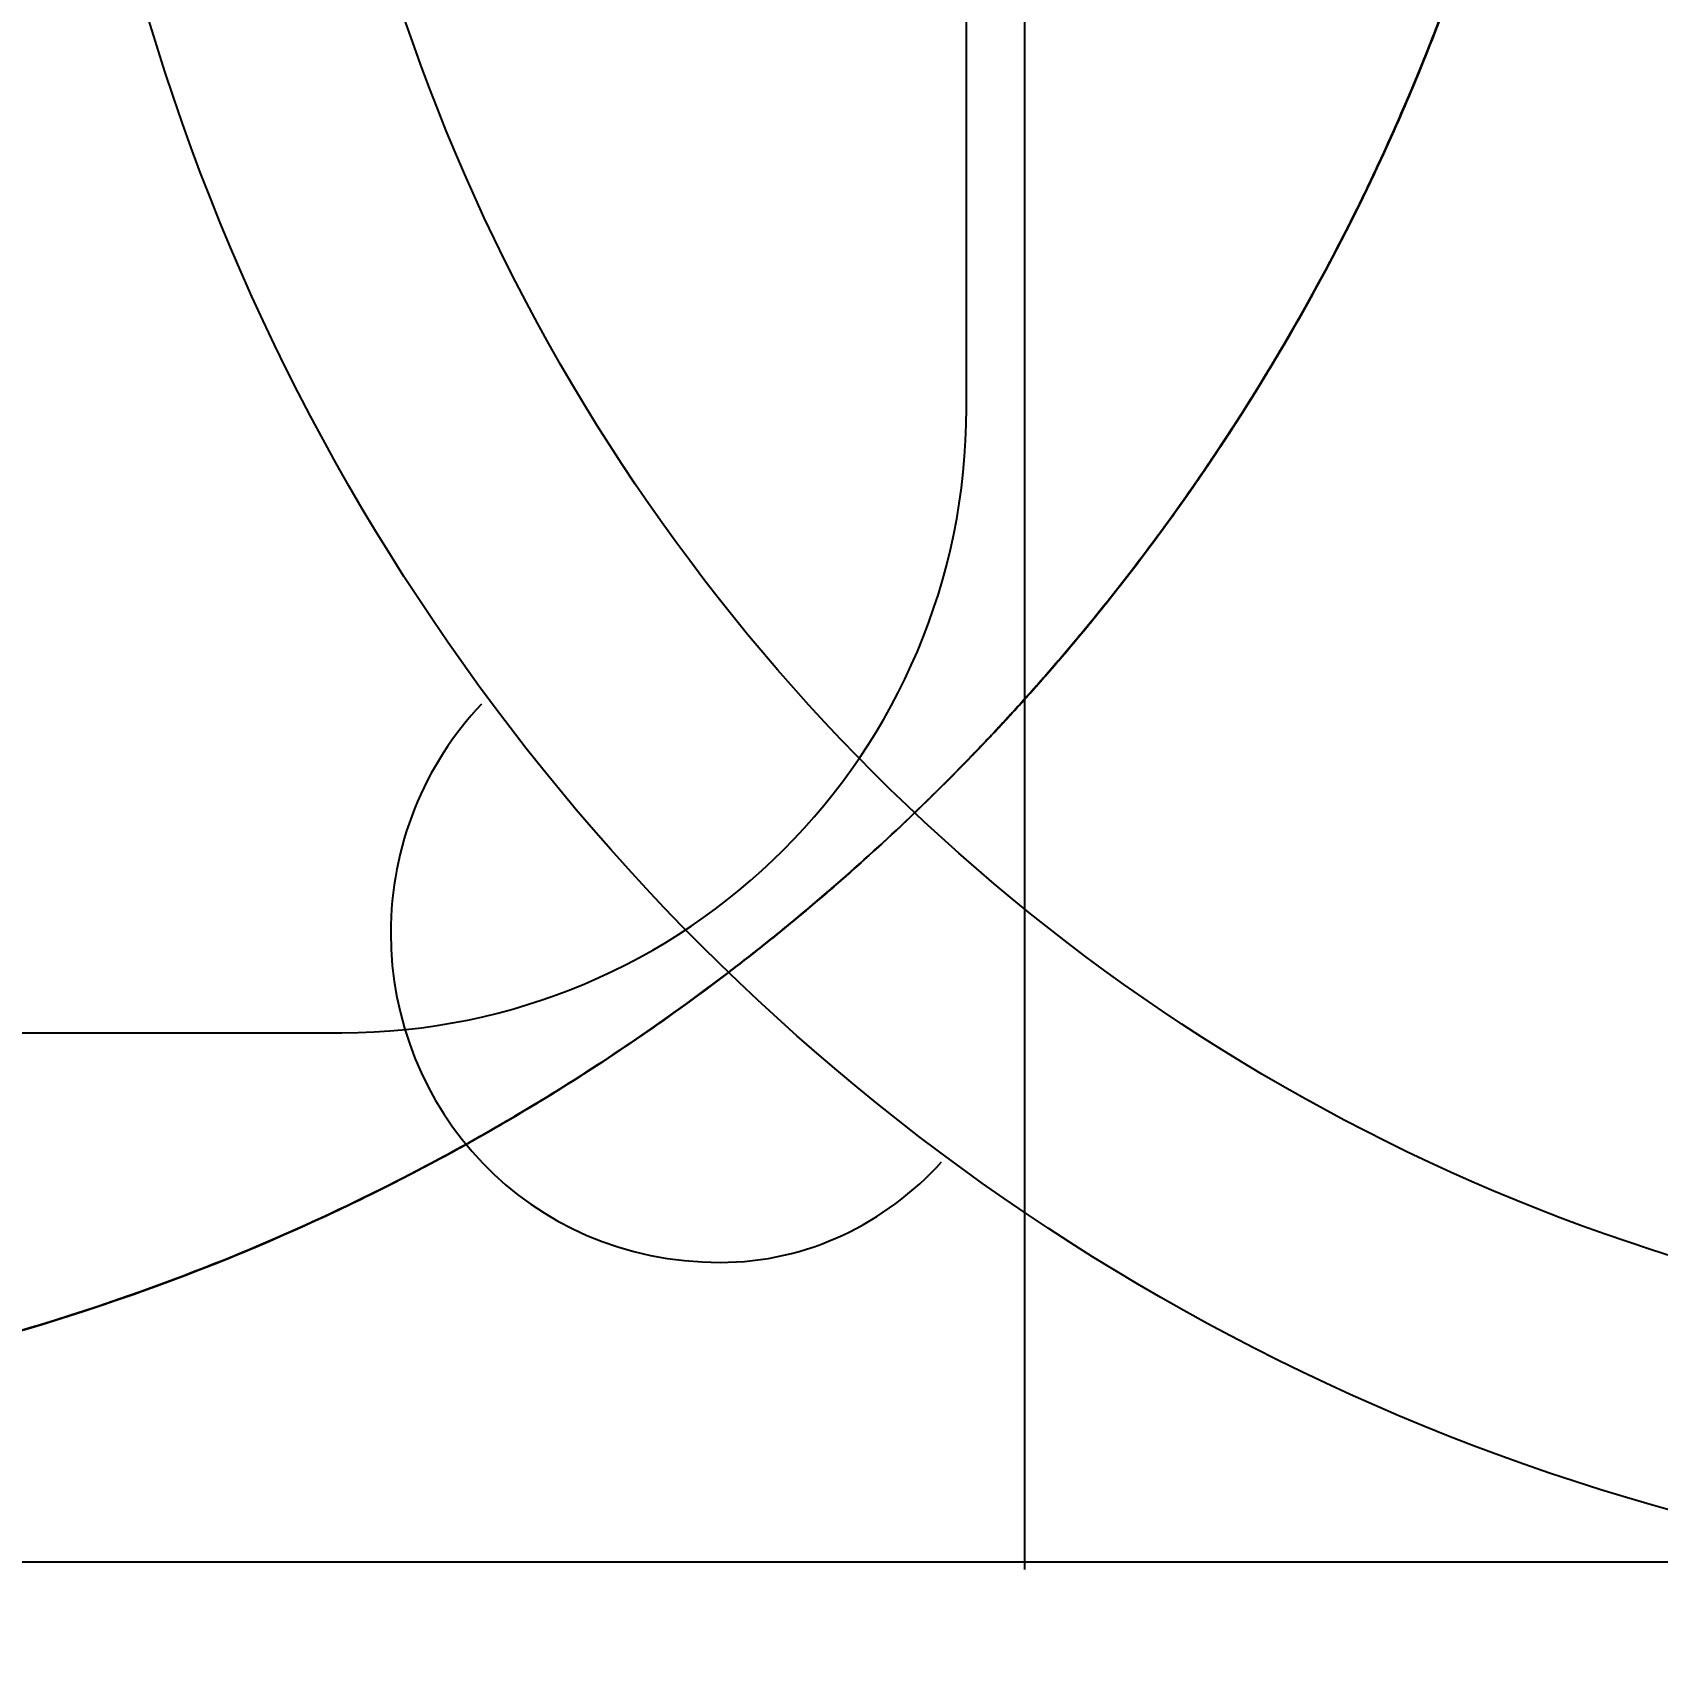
# Model space of a CAD drawing. Header units: millimetres. Extents: x 0 to 8967983, y -224399 to 13801.
# Drawn here: x 52565.2 to 52731.7, y -190220.6 to -190054.2 of the extents above; entities that cross this region are included whole.
import ezdxf
from ezdxf import colors
from ezdxf.entities.mleader import LeaderData, LeaderLine
from ezdxf.math import Vec2, Vec3

# ---------------------------------------------------------------- set-up
doc = ezdxf.new("R2010")
doc.units = ezdxf.units.MM
doc.header["$LTSCALE"] = 10
doc.layers.add('013', color=7, linetype='Continuous', lineweight=13)
doc.layers.add('Архитектура', color=251, linetype='Continuous')
doc.layers.get('0').off()
doc.layers.get('0').freeze()
doc.styles.add('ISOCPEUR', font='isocpeur.TTF', dxfattribs={"width": 0.7})
doc.styles.add('ГОСТ 2.304', font='isocpeur.TTF', dxfattribs={"width": 0.7})
doc.dimstyles.new('СПДС', dxfattribs={"dimscale": 100, "dimtxt": 2.5, "dimasz": 1, "dimexe": 1.5, "dimexo": 0, "dimgap": 1, "dimtad": 1, "dimdec": 0, "dimrnd": 5, "dimtxsty": 'ГОСТ 2.304', "dimblk": 'OBLIQUE', "dimcen": 2.5, "dimdle": 1, "dimadec": 0, "dimazin": 2, "dimtfac": 0.75, "dimtdec": 0, "dimtmove": 1, "dimatfit": 3, "dimfxl": 1, "dimtolj": 1, "dimarcsym": 1})

# ---------------------------------------------------------------- blocks, each defined once
blk = doc.blocks.new('_DOTSMALL')
at = {"color": 0, "linetype": 'ByBlock', "const_width": 0.5}
blk.add_lwpolyline([(-0.0625, 0, 1), (0.0625, 0, 1)], format="xyb", close=True, dxfattribs=at)
blk = doc.blocks.new('_Oblique')
at = {"color": 0, "linetype": 'ByBlock', "lineweight": -2}
blk.add_line((-0.5, -0.5), (0.5, 0.5), dxfattribs=at)
blk = doc.blocks.new('*D523')
at = {"layer": '013', "color": 0, "linetype": 'ByBlock', "lineweight": -2, "transparency": 16777216}
for p, q in [((47977.1, -6030.52), (47977.1, -6735.59)), ((47015.22, -6130.52), (47015.22, -6735.59)), ((48077.1, -6585.59), (46915.22, -6585.59)), ((69773.36, -206645.82), (69773.36, -207945.84)), ((70483.91, -206745.82), (69623.36, -206745.82)), ((70362.01, -207845.84), (69623.36, -207845.84))]:
    blk.add_line(p, q, dxfattribs=at)
at = {"layer": 'Defpoints', "color": 0, "linetype": 'ByBlock', "transparency": 16777216}
for p in [(47977.1, -6030.52), (47015.22, -6130.52), (47015.22, -6585.59), (70483.91, -206745.82), (69773.36, -207845.84), (70362.01, -207845.84)]:
    blk.add_point(p, dxfattribs=at)
at = {"layer": '013', "color": 0, "linetype": 'ByBlock', "lineweight": -2, "transparency": 16777216, "xscale": 100, "yscale": 100, "zscale": 100}
for p, rotation in [((47015.22, -6585.59), 180), ((69773.36, -206745.82), 90), ((69773.36, -207845.84), 270)]:
    blk.add_blockref('_Oblique', p, dxfattribs=dict(at, rotation=rotation))
blk.add_blockref('_Oblique', (47977.1, -6585.59), dxfattribs=at)
at = {"layer": '013', "color": 0, "linetype": 'ByBlock', "transparency": 16777216, "insert": (47496.16, -6360.59), "char_height": 250, "attachment_point": 5, "style": 'ГОСТ 2.304'}
blk.add_mtext('\\A1;960', dxfattribs=at)
at = {"layer": '013', "color": 0, "linetype": 'ByBlock', "transparency": 16777216, "insert": (69548.36, -207295.83), "char_height": 250, "attachment_point": 5, "rotation": 90, "style": 'ГОСТ 2.304'}
blk.add_mtext('\\A1;1100', dxfattribs=at)
blk = doc.blocks.new('*D524')
at = {"layer": '013', "color": 0, "linetype": 'ByBlock', "lineweight": -2, "transparency": 16777216}
for p, q in [((49025.2, -5880.52), (49025.2, -5780.52)), ((48615.22, -5880.52), (49175.2, -5880.52)), ((49025.2, -5880.52), (49025.2, -6030.52)), ((49025.2, -5880.52), (49025.2, -6030.52)), ((48492.41, -6030.52), (49175.2, -6030.52)), ((49025.2, -6030.52), (49025.2, -6130.52)), ((49025.2, -6728.58), (49025.2, -6030.52)), ((70806.46, -197915.87), (70806.46, -197815.87)), ((71073.33, -197915.87), (70656.46, -197915.87)), ((70806.46, -197965.87), (70806.46, -197915.87)), ((70806.46, -197965.87), (70806.46, -197915.87)), ((70806.46, -197940.87), (70271.13, -198142.19)), ((71121.06, -197965.87), (70656.46, -197965.87)), ((70806.46, -197965.87), (70806.46, -198065.87)), ((70271.13, -198142.19), (70271.13, -198552.19))]:
    blk.add_line(p, q, dxfattribs=at)
at = {"layer": 'Defpoints', "color": 0, "linetype": 'ByBlock', "transparency": 16777216}
for p in [(48615.22, -5880.52), (48492.41, -6030.52), (49025.2, -6030.52), (70806.46, -197915.87), (71073.33, -197915.87), (71121.06, -197965.87)]:
    blk.add_point(p, dxfattribs=at)
at = {"layer": '013', "color": 0, "linetype": 'ByBlock', "lineweight": -2, "transparency": 16777216, "xscale": 100, "yscale": 100, "zscale": 100}
for p, rotation in [((49025.2, -5880.52), 270), ((49025.2, -6030.52), 90), ((70806.46, -197915.87), 270), ((70806.46, -197965.87), 90)]:
    blk.add_blockref('_Oblique', p, dxfattribs=dict(at, rotation=rotation))
at = {"layer": '013', "color": 0, "linetype": 'ByBlock', "transparency": 16777216, "char_height": 250, "attachment_point": 5, "rotation": 90, "style": 'ГОСТ 2.304'}
for s, insert in [('\\A1;150', (48800.2, -6479.83)), ('\\A1;50', (70046.13, -198347.19))]:
    blk.add_mtext(s, dxfattribs=dict(at, insert=insert))

msp = doc.modelspace()

# ---------------------------------------------------------------- linework, layer by layer
at = {"layer": 'Архитектура', "lineweight": 25, "transparency": 33554684}
for p, q in [((52666.87, -190211.75, 35.13), (52666.87, -189879.75, 35.13)), ((52660.87, -190092.75, 35.13), (52660.87, -189955.75, 35.13)), ((52504.28, -190156.75, 35.13), (52596.87, -190156.75, 35.13))]:
    msp.add_line(p, q, dxfattribs=at)
msp.add_lwpolyline([(47843.44, -190210.97), (53673.45, -190210.97)], dxfattribs=at)
for radius in [225, 200]:
    msp.add_circle((52792.78, -189988.7), radius, dxfattribs=at)
msp.add_arc((52596.87, -190092.75, 35.13), 64, 270, 0, dxfattribs=at)
for points, knots in [([(52655.56, -190134.21), (52662.64, -190127.41), (52680.51, -190107.82), (52703.59, -190071.1), (52720.16, -190023.67), (52723.96, -189990.4), (52723.93, -189973.75)], [0.7436054, 0.7436054, 0.7436054, 0.7436054, 0.7857143, 0.8571429, 0.9285714, 1, 1, 1, 1]), ([(52723.93, -189973.75), (52723.96, -189990.4), (52720.16, -190023.67), (52703.59, -190071.1), (52680.51, -190107.82), (52662.64, -190127.41), (52655.56, -190134.21)], [0, 0, 0, 0, 0.0714286, 0.1428571, 0.2142857, 0.2563946, 0.2563946, 0.2563946, 0.2563946]), ([(52723.93, -189973.75), (52723.96, -189990.4), (52720.16, -190023.67), (52703.59, -190071.1), (52680.51, -190107.82), (52662.64, -190127.41), (52655.56, -190134.21)], [0, 0, 0, 0, 0.0714286, 0.1428571, 0.2142857, 0.2563946, 0.2563946, 0.2563946, 0.2563946]), ([(52655.56, -190134.21), (52662.64, -190127.41), (52680.51, -190107.82), (52703.59, -190071.1), (52720.16, -190023.67), (52723.96, -189990.4), (52723.93, -189973.75)], [0.7436054, 0.7436054, 0.7436054, 0.7436054, 0.7857143, 0.8571429, 0.9285714, 1, 1, 1, 1]), ([(52699.6, -190074.91), (52700.38, -190073.38), (52705.28, -190063.51), (52709.43, -190053.29), (52712.38, -190044.47)], [0.84976784, 0.84976784, 0.84976784, 0.84976784, 0.85714286, 0.89703564, 0.89703564, 0.89703564, 0.89703564]), ([(52712.38, -190044.47), (52709.43, -190053.29), (52705.28, -190063.51), (52700.38, -190073.38), (52699.6, -190074.91)], [0.10296436, 0.10296436, 0.10296436, 0.10296436, 0.14285714, 0.15023216, 0.15023216, 0.15023216, 0.15023216]), ([(52712.38, -190044.47), (52709.43, -190053.29), (52705.28, -190063.51), (52700.38, -190073.38), (52699.6, -190074.91)], [0.10296436, 0.10296436, 0.10296436, 0.10296436, 0.14285714, 0.15023216, 0.15023216, 0.15023216, 0.15023216]), ([(52699.6, -190074.91), (52700.38, -190073.38), (52705.28, -190063.51), (52709.43, -190053.29), (52712.38, -190044.47)], [0.84976784, 0.84976784, 0.84976784, 0.84976784, 0.85714286, 0.89703564, 0.89703564, 0.89703564, 0.89703564]), ([(52701.48, -190071.15), (52701.62, -190070.86), (52704.87, -190064.14), (52707.78, -190057.26), (52710.25, -190050.55)], [0.85577802, 0.85577802, 0.85577802, 0.85577802, 0.85714286, 0.88782735, 0.88782735, 0.88782735, 0.88782735]), ([(52710.25, -190050.55), (52707.78, -190057.26), (52704.87, -190064.14), (52701.62, -190070.86), (52701.48, -190071.15)], [0.11217265, 0.11217265, 0.11217265, 0.11217265, 0.14285714, 0.14422198, 0.14422198, 0.14422198, 0.14422198]), ([(52710.25, -190050.55), (52707.78, -190057.26), (52704.87, -190064.14), (52701.62, -190070.86), (52701.48, -190071.15)], [0.11217265, 0.11217265, 0.11217265, 0.11217265, 0.14285714, 0.14422198, 0.14422198, 0.14422198, 0.14422198]), ([(52701.48, -190071.15), (52701.62, -190070.86), (52704.87, -190064.14), (52707.78, -190057.26), (52710.25, -190050.55)], [0.85577802, 0.85577802, 0.85577802, 0.85577802, 0.85714286, 0.88782735, 0.88782735, 0.88782735, 0.88782735]), ([(52701.48, -190071.15), (52701.62, -190070.86), (52702.43, -190069.18), (52703.22, -190067.49), (52703.86, -190066.09)], [0.855778024, 0.855778024, 0.855778024, 0.855778024, 0.857142857, 0.863781519, 0.863781519, 0.863781519, 0.863781519]), ([(52703.86, -190066.09), (52703.22, -190067.49), (52702.43, -190069.18), (52701.62, -190070.86), (52701.48, -190071.15)], [0.136218467, 0.136218467, 0.136218467, 0.136218467, 0.142857143, 0.144221976, 0.144221976, 0.144221976, 0.144221976]), ([(52703.86, -190066.09), (52703.22, -190067.49), (52702.43, -190069.18), (52701.62, -190070.86), (52701.48, -190071.15)], [0.136218467, 0.136218467, 0.136218467, 0.136218467, 0.142857143, 0.144221976, 0.144221976, 0.144221976, 0.144221976]), ([(52701.48, -190071.15), (52701.62, -190070.86), (52702.43, -190069.18), (52703.22, -190067.49), (52703.86, -190066.09)], [0.855778024, 0.855778024, 0.855778024, 0.855778024, 0.857142857, 0.863781519, 0.863781519, 0.863781519, 0.863781519]), ([(52663.44, -190126.25), (52667.61, -190121.82), (52672.51, -190116.18), (52677.11, -190110.3), (52677.95, -190109.19)], [0.75963004, 0.75963004, 0.75963004, 0.75963004, 0.78571429, 0.79167937, 0.79167937, 0.79167937, 0.79167937]), ([(52677.95, -190109.19), (52677.11, -190110.3), (52672.51, -190116.18), (52667.61, -190121.82), (52663.44, -190126.25)], [0.20832063, 0.20832063, 0.20832063, 0.20832063, 0.21428571, 0.24036997, 0.24036997, 0.24036997, 0.24036997]), ([(52677.95, -190109.19), (52677.11, -190110.3), (52672.51, -190116.18), (52667.61, -190121.82), (52663.44, -190126.25)], [0.20832063, 0.20832063, 0.20832063, 0.20832063, 0.21428571, 0.24036997, 0.24036997, 0.24036997, 0.24036997]), ([(52663.44, -190126.25), (52667.61, -190121.82), (52672.51, -190116.18), (52677.11, -190110.3), (52677.95, -190109.19)], [0.75963004, 0.75963004, 0.75963004, 0.75963004, 0.78571429, 0.79167937, 0.79167937, 0.79167937, 0.79167937]), ([(52675.1, -190112.83), (52675.2, -190112.71), (52676.16, -190111.51), (52677.11, -190110.3), (52677.95, -190109.19)], [0.785068414, 0.785068414, 0.785068414, 0.785068414, 0.785714286, 0.791679368, 0.791679368, 0.791679368, 0.791679368]), ([(52677.95, -190109.19), (52677.11, -190110.3), (52676.16, -190111.51), (52675.2, -190112.71), (52675.1, -190112.83)], [0.208320632, 0.208320632, 0.208320632, 0.208320632, 0.214285714, 0.214931577, 0.214931577, 0.214931577, 0.214931577]), ([(52677.95, -190109.19), (52677.11, -190110.3), (52676.16, -190111.51), (52675.2, -190112.71), (52675.1, -190112.83)], [0.208320632, 0.208320632, 0.208320632, 0.208320632, 0.214285714, 0.214931577, 0.214931577, 0.214931577, 0.214931577]), ([(52675.1, -190112.83), (52675.2, -190112.71), (52676.16, -190111.51), (52677.11, -190110.3), (52677.95, -190109.19)], [0.785068414, 0.785068414, 0.785068414, 0.785068414, 0.785714286, 0.791679368, 0.791679368, 0.791679368, 0.791679368]), ([(52668.53, -190120.66), (52670.88, -190117.99), (52673.28, -190115.12), (52675.6, -190112.2), (52675.71, -190112.07)], [0.77044752, 0.77044752, 0.77044752, 0.77044752, 0.78571429, 0.78646423, 0.78646423, 0.78646423, 0.78646423]), ([(52675.71, -190112.07), (52675.6, -190112.2), (52673.28, -190115.12), (52670.88, -190117.99), (52668.53, -190120.66)], [0.21353577, 0.21353577, 0.21353577, 0.21353577, 0.21428571, 0.22955248, 0.22955248, 0.22955248, 0.22955248]), ([(52675.71, -190112.07), (52675.6, -190112.2), (52673.28, -190115.12), (52670.88, -190117.99), (52668.53, -190120.66)], [0.21353577, 0.21353577, 0.21353577, 0.21353577, 0.21428571, 0.22955248, 0.22955248, 0.22955248, 0.22955248]), ([(52668.53, -190120.66), (52670.88, -190117.99), (52673.28, -190115.12), (52675.6, -190112.2), (52675.71, -190112.07)], [0.77044752, 0.77044752, 0.77044752, 0.77044752, 0.78571429, 0.78646423, 0.78646423, 0.78646423, 0.78646423]), ([(52636.49, -190150.56), (52637.72, -190149.63), (52644.33, -190144.47), (52650.64, -190138.94), (52655.56, -190134.21)], [0.70764183, 0.70764183, 0.70764183, 0.70764183, 0.71428571, 0.74360538, 0.74360538, 0.74360538, 0.74360538]), ([(52655.56, -190134.21), (52650.64, -190138.94), (52644.33, -190144.47), (52637.72, -190149.63), (52636.49, -190150.56)], [0.25639462, 0.25639462, 0.25639462, 0.25639462, 0.28571429, 0.29235817, 0.29235817, 0.29235817, 0.29235817]), ([(52655.56, -190134.21), (52650.64, -190138.94), (52644.33, -190144.47), (52637.72, -190149.63), (52636.49, -190150.56)], [0.25639462, 0.25639462, 0.25639462, 0.25639462, 0.28571429, 0.29235817, 0.29235817, 0.29235817, 0.29235817]), ([(52636.49, -190150.56), (52637.72, -190149.63), (52644.33, -190144.47), (52650.64, -190138.94), (52655.56, -190134.21)], [0.70764183, 0.70764183, 0.70764183, 0.70764183, 0.71428571, 0.74360538, 0.74360538, 0.74360538, 0.74360538]), ([(52636.49, -190150.56), (52637.72, -190149.63), (52640.39, -190147.54), (52643.02, -190145.39), (52644.43, -190144.21)], [0.70764183, 0.70764183, 0.70764183, 0.70764183, 0.71428571, 0.72218565, 0.72218565, 0.72218565, 0.72218565]), ([(52644.43, -190144.21), (52643.02, -190145.39), (52640.39, -190147.54), (52637.72, -190149.63), (52636.49, -190150.56)], [0.2778143, 0.2778143, 0.2778143, 0.2778143, 0.28571429, 0.29235817, 0.29235817, 0.29235817, 0.29235817]), ([(52644.43, -190144.21), (52643.02, -190145.39), (52640.39, -190147.54), (52637.72, -190149.63), (52636.49, -190150.56)], [0.2778143, 0.2778143, 0.2778143, 0.2778143, 0.28571429, 0.29235817, 0.29235817, 0.29235817, 0.29235817]), ([(52636.49, -190150.56), (52637.72, -190149.63), (52640.39, -190147.54), (52643.02, -190145.39), (52644.43, -190144.21)], [0.70764183, 0.70764183, 0.70764183, 0.70764183, 0.71428571, 0.72218565, 0.72218565, 0.72218565, 0.72218565]), ([(52601.87, -190146.53), (52601.87, -190164.4), (52615.77, -190180.29), (52635.63, -190180.29), (52635.63, -190180.29), (52644.62, -190180.29), (52652.61, -190176.26), (52658.33, -190169.99)], [0, 0, 0, 0, 0.0625, 0.0625, 0.0625, 0.062501, 0.09395651, 0.09395651, 0.09395651, 0.09395651]), ([(52512.63, -190195.97), (52525.52, -190195.32), (52554.9, -190191.26), (52587.12, -190179.99), (52605.78, -190170.31), (52609.59, -190168.19)], [0.5160358, 0.5160358, 0.5160358, 0.5160358, 0.5714286, 0.6428571, 0.6615947, 0.6615947, 0.6615947, 0.6615947]), ([(52609.59, -190168.19), (52605.78, -190170.31), (52587.12, -190179.99), (52554.9, -190191.26), (52525.52, -190195.32), (52512.63, -190195.97)], [0.3384053, 0.3384053, 0.3384053, 0.3384053, 0.3571429, 0.4285714, 0.4839642, 0.4839642, 0.4839642, 0.4839642]), ([(52609.59, -190168.19), (52605.78, -190170.31), (52587.12, -190179.99), (52554.9, -190191.26), (52525.52, -190195.32), (52512.63, -190195.97)], [0.3384053, 0.3384053, 0.3384053, 0.3384053, 0.3571429, 0.4285714, 0.4839642, 0.4839642, 0.4839642, 0.4839642]), ([(52512.63, -190195.97), (52525.52, -190195.32), (52554.9, -190191.26), (52587.12, -190179.99), (52605.78, -190170.31), (52609.59, -190168.19)], [0.5160358, 0.5160358, 0.5160358, 0.5160358, 0.5714286, 0.6428571, 0.6615947, 0.6615947, 0.6615947, 0.6615947]), ([(52586.71, -190179.26), (52590.5, -190177.68), (52595.74, -190175.34), (52600.88, -190172.79), (52602.33, -190172.06)], [0.62520494, 0.62520494, 0.62520494, 0.62520494, 0.64285714, 0.64982103, 0.64982103, 0.64982103, 0.64982103]), ([(52602.33, -190172.06), (52600.88, -190172.79), (52595.74, -190175.34), (52590.5, -190177.68), (52586.71, -190179.26)], [0.35017897, 0.35017897, 0.35017897, 0.35017897, 0.35714286, 0.37479506, 0.37479506, 0.37479506, 0.37479506]), ([(52602.33, -190172.06), (52600.88, -190172.79), (52595.74, -190175.34), (52590.5, -190177.68), (52586.71, -190179.26)], [0.35017897, 0.35017897, 0.35017897, 0.35017897, 0.35714286, 0.37479506, 0.37479506, 0.37479506, 0.37479506]), ([(52586.71, -190179.26), (52590.5, -190177.68), (52595.74, -190175.34), (52600.88, -190172.79), (52602.33, -190172.06)], [0.62520494, 0.62520494, 0.62520494, 0.62520494, 0.64285714, 0.64982103, 0.64982103, 0.64982103, 0.64982103])]:
    msp.add_open_spline(points, degree=3, knots=knots, dxfattribs=at)
for points in [[(52708.45, -190055.26), (52709.07, -190053.7), (52709.67, -190052.12), (52710.25, -190050.55)], [(52710.25, -190050.55), (52709.67, -190052.12), (52709.07, -190053.7), (52708.45, -190055.26)], [(52710.25, -190050.55), (52709.67, -190052.12), (52709.07, -190053.7), (52708.45, -190055.26)], [(52708.45, -190055.26), (52709.07, -190053.7), (52709.67, -190052.12), (52710.25, -190050.55)], [(52704.09, -190065.58), (52705.55, -190062.35), (52706.94, -190059.08), (52708.25, -190055.78)], [(52708.25, -190055.78), (52706.94, -190059.08), (52705.55, -190062.35), (52704.09, -190065.58)], [(52708.25, -190055.78), (52706.94, -190059.08), (52705.55, -190062.35), (52704.09, -190065.58)], [(52704.09, -190065.58), (52705.55, -190062.35), (52706.94, -190059.08), (52708.25, -190055.78)], [(52708.25, -190055.78), (52708.32, -190055.61), (52708.39, -190055.43), (52708.45, -190055.26)], [(52708.45, -190055.26), (52708.39, -190055.43), (52708.32, -190055.61), (52708.25, -190055.78)], [(52708.45, -190055.26), (52708.39, -190055.43), (52708.32, -190055.61), (52708.25, -190055.78)], [(52708.25, -190055.78), (52708.32, -190055.61), (52708.39, -190055.43), (52708.45, -190055.26)], [(52703.86, -190066.09), (52703.94, -190065.92), (52704.01, -190065.75), (52704.09, -190065.58)], [(52704.09, -190065.58), (52704.01, -190065.75), (52703.94, -190065.92), (52703.86, -190066.09)], [(52704.09, -190065.58), (52704.01, -190065.75), (52703.94, -190065.92), (52703.86, -190066.09)], [(52703.86, -190066.09), (52703.94, -190065.92), (52704.01, -190065.75), (52704.09, -190065.58)], [(52690.67, -190090.76), (52694.6, -190084.41), (52698.21, -190077.86), (52701.48, -190071.15)], [(52701.48, -190071.15), (52698.21, -190077.86), (52694.6, -190084.41), (52690.67, -190090.76)], [(52701.48, -190071.15), (52698.21, -190077.86), (52694.6, -190084.41), (52690.67, -190090.76)], [(52690.67, -190090.76), (52694.6, -190084.41), (52698.21, -190077.86), (52701.48, -190071.15)], [(52699.28, -190075.53), (52700.03, -190074.08), (52700.76, -190072.62), (52701.48, -190071.15)], [(52701.48, -190071.15), (52700.76, -190072.62), (52700.03, -190074.08), (52699.28, -190075.53)], [(52701.48, -190071.15), (52700.76, -190072.62), (52700.03, -190074.08), (52699.28, -190075.53)], [(52699.28, -190075.53), (52700.03, -190074.08), (52700.76, -190072.62), (52701.48, -190071.15)], [(52694.26, -190084.75), (52696.12, -190081.52), (52697.9, -190078.23), (52699.6, -190074.91)], [(52699.6, -190074.91), (52697.9, -190078.23), (52696.12, -190081.52), (52694.26, -190084.75)], [(52699.6, -190074.91), (52697.9, -190078.23), (52696.12, -190081.52), (52694.26, -190084.75)], [(52694.26, -190084.75), (52696.12, -190081.52), (52697.9, -190078.23), (52699.6, -190074.91)], [(52693.56, -190085.96), (52695.44, -190082.74), (52697.24, -190079.46), (52698.96, -190076.15)], [(52698.96, -190076.15), (52697.24, -190079.46), (52695.44, -190082.74), (52693.56, -190085.96)], [(52698.96, -190076.15), (52697.24, -190079.46), (52695.44, -190082.74), (52693.56, -190085.96)], [(52693.56, -190085.96), (52695.44, -190082.74), (52697.24, -190079.46), (52698.96, -190076.15)], [(52698.96, -190076.15), (52699.07, -190075.94), (52699.18, -190075.73), (52699.28, -190075.53)], [(52699.28, -190075.53), (52699.18, -190075.73), (52699.07, -190075.94), (52698.96, -190076.15)], [(52699.28, -190075.53), (52699.18, -190075.73), (52699.07, -190075.94), (52698.96, -190076.15)], [(52698.96, -190076.15), (52699.07, -190075.94), (52699.18, -190075.73), (52699.28, -190075.53)], [(52675.71, -190112.07), (52682.56, -190103.44), (52688.76, -190094.3), (52694.26, -190084.75)], [(52694.26, -190084.75), (52688.76, -190094.3), (52682.56, -190103.44), (52675.71, -190112.07)], [(52694.26, -190084.75), (52688.76, -190094.3), (52682.56, -190103.44), (52675.71, -190112.07)], [(52675.71, -190112.07), (52682.56, -190103.44), (52688.76, -190094.3), (52694.26, -190084.75)], [(52690.67, -190090.76), (52691.65, -190089.17), (52692.62, -190087.57), (52693.56, -190085.96)], [(52693.56, -190085.96), (52692.62, -190087.57), (52691.65, -190089.17), (52690.67, -190090.76)], [(52693.56, -190085.96), (52692.62, -190087.57), (52691.65, -190089.17), (52690.67, -190090.76)], [(52690.67, -190090.76), (52691.65, -190089.17), (52692.62, -190087.57), (52693.56, -190085.96)], [(52684.54, -190100.14), (52686.67, -190097.06), (52688.71, -190093.94), (52690.67, -190090.76)], [(52690.67, -190090.76), (52688.71, -190093.94), (52686.67, -190097.06), (52684.54, -190100.14)], [(52690.67, -190090.76), (52688.71, -190093.94), (52686.67, -190097.06), (52684.54, -190100.14)], [(52684.54, -190100.14), (52686.67, -190097.06), (52688.71, -190093.94), (52690.67, -190090.76)], [(52689.18, -190093.13), (52689.69, -190092.35), (52690.18, -190091.56), (52690.67, -190090.76)], [(52690.67, -190090.76), (52690.18, -190091.56), (52689.69, -190092.35), (52689.18, -190093.13)], [(52690.67, -190090.76), (52690.18, -190091.56), (52689.69, -190092.35), (52689.18, -190093.13)], [(52689.18, -190093.13), (52689.69, -190092.35), (52690.18, -190091.56), (52690.67, -190090.76)], [(52688.12, -190094.79), (52688.48, -190094.24), (52688.83, -190093.69), (52689.18, -190093.13)], [(52689.18, -190093.13), (52688.83, -190093.69), (52688.48, -190094.24), (52688.12, -190094.79)], [(52689.18, -190093.13), (52688.83, -190093.69), (52688.48, -190094.24), (52688.12, -190094.79)], [(52688.12, -190094.79), (52688.48, -190094.24), (52688.83, -190093.69), (52689.18, -190093.13)], [(52684.54, -190100.14), (52685.76, -190098.37), (52686.96, -190096.59), (52688.12, -190094.79)], [(52688.12, -190094.79), (52686.96, -190096.59), (52685.76, -190098.37), (52684.54, -190100.14)], [(52688.12, -190094.79), (52686.96, -190096.59), (52685.76, -190098.37), (52684.54, -190100.14)], [(52684.54, -190100.14), (52685.76, -190098.37), (52686.96, -190096.59), (52688.12, -190094.79)], [(52677.95, -190109.19), (52680.23, -190106.23), (52682.42, -190103.21), (52684.54, -190100.14)], [(52684.54, -190100.14), (52682.42, -190103.21), (52680.23, -190106.23), (52677.95, -190109.19)], [(52684.54, -190100.14), (52682.42, -190103.21), (52680.23, -190106.23), (52677.95, -190109.19)], [(52677.95, -190109.19), (52680.23, -190106.23), (52682.42, -190103.21), (52684.54, -190100.14)], [(52681.8, -190104.03), (52682.73, -190102.74), (52683.64, -190101.44), (52684.54, -190100.14)], [(52684.54, -190100.14), (52683.64, -190101.44), (52682.73, -190102.74), (52681.8, -190104.03)], [(52684.54, -190100.14), (52683.64, -190101.44), (52682.73, -190102.74), (52681.8, -190104.03)], [(52681.8, -190104.03), (52682.73, -190102.74), (52683.64, -190101.44), (52684.54, -190100.14)], [(52679.64, -190106.96), (52680.37, -190105.99), (52681.09, -190105.01), (52681.8, -190104.03)], [(52681.8, -190104.03), (52681.09, -190105.01), (52680.37, -190105.99), (52679.64, -190106.96)], [(52681.8, -190104.03), (52681.09, -190105.01), (52680.37, -190105.99), (52679.64, -190106.96)], [(52679.64, -190106.96), (52680.37, -190105.99), (52681.09, -190105.01), (52681.8, -190104.03)], [(52677.95, -190109.19), (52678.52, -190108.45), (52679.08, -190107.71), (52679.64, -190106.96)], [(52679.64, -190106.96), (52679.08, -190107.71), (52678.52, -190108.45), (52677.95, -190109.19)], [(52679.64, -190106.96), (52679.08, -190107.71), (52678.52, -190108.45), (52677.95, -190109.19)], [(52677.95, -190109.19), (52678.52, -190108.45), (52679.08, -190107.71), (52679.64, -190106.96)], [(52674.49, -190113.59), (52674.69, -190113.34), (52674.9, -190113.08), (52675.1, -190112.83)], [(52675.1, -190112.83), (52674.9, -190113.08), (52674.69, -190113.34), (52674.49, -190113.59)], [(52675.1, -190112.83), (52674.9, -190113.08), (52674.69, -190113.34), (52674.49, -190113.59)], [(52674.49, -190113.59), (52674.69, -190113.34), (52674.9, -190113.08), (52675.1, -190112.83)], [(52668.53, -190120.66), (52670.57, -190118.34), (52672.55, -190115.99), (52674.49, -190113.59)], [(52674.49, -190113.59), (52672.55, -190115.99), (52670.57, -190118.34), (52668.53, -190120.66)], [(52674.49, -190113.59), (52672.55, -190115.99), (52670.57, -190118.34), (52668.53, -190120.66)], [(52668.53, -190120.66), (52670.57, -190118.34), (52672.55, -190115.99), (52674.49, -190113.59)], [(52668.53, -190120.66), (52664.4, -190125.35), (52660.07, -190129.88), (52655.56, -190134.21)], [(52668.53, -190120.66), (52664.4, -190125.35), (52660.07, -190129.88), (52655.56, -190134.21)], [(52655.57, -190134.21), (52660.07, -190129.88), (52664.4, -190125.35), (52668.53, -190120.66)], [(52655.57, -190134.21), (52660.07, -190129.88), (52664.4, -190125.35), (52668.53, -190120.66)], [(52667.23, -190122.12), (52667.67, -190121.64), (52668.1, -190121.15), (52668.53, -190120.66)], [(52668.53, -190120.66), (52668.1, -190121.15), (52667.67, -190121.64), (52667.23, -190122.12)], [(52668.53, -190120.66), (52668.1, -190121.15), (52667.67, -190121.64), (52667.23, -190122.12)], [(52667.23, -190122.12), (52667.67, -190121.64), (52668.1, -190121.15), (52668.53, -190120.66)], [(52611.19, -190123.06), (52605.3, -190129.26), (52601.87, -190137.65), (52601.87, -190146.53)], [(52663.44, -190126.25), (52664.72, -190124.89), (52665.99, -190123.51), (52667.23, -190122.12)], [(52667.23, -190122.12), (52665.99, -190123.51), (52664.72, -190124.89), (52663.44, -190126.25)], [(52667.23, -190122.12), (52665.99, -190123.51), (52664.72, -190124.89), (52663.44, -190126.25)], [(52663.44, -190126.25), (52664.72, -190124.89), (52665.99, -190123.51), (52667.23, -190122.12)], [(52655.56, -190134.21), (52658.26, -190131.62), (52660.88, -190128.97), (52663.44, -190126.25)], [(52663.44, -190126.25), (52660.88, -190128.97), (52658.26, -190131.62), (52655.56, -190134.21)], [(52663.44, -190126.25), (52660.88, -190128.97), (52658.26, -190131.62), (52655.56, -190134.21)], [(52655.56, -190134.21), (52658.26, -190131.62), (52660.88, -190128.97), (52663.44, -190126.25)], [(52662.82, -190126.91), (52663.03, -190126.69), (52663.24, -190126.47), (52663.44, -190126.25)], [(52663.44, -190126.25), (52663.24, -190126.47), (52663.03, -190126.69), (52662.82, -190126.91)], [(52663.44, -190126.25), (52663.24, -190126.47), (52663.03, -190126.69), (52662.82, -190126.91)], [(52662.82, -190126.91), (52663.03, -190126.69), (52663.24, -190126.47), (52663.44, -190126.25)], [(52655.56, -190134.21), (52657.58, -190132.27), (52659.57, -190130.29), (52661.51, -190128.28)], [(52661.51, -190128.28), (52659.57, -190130.29), (52657.58, -190132.27), (52655.56, -190134.21)], [(52661.51, -190128.28), (52659.57, -190130.29), (52657.58, -190132.27), (52655.56, -190134.21)], [(52655.56, -190134.21), (52657.58, -190132.27), (52659.57, -190130.29), (52661.51, -190128.28)], [(52661.51, -190128.28), (52661.95, -190127.82), (52662.38, -190127.37), (52662.82, -190126.91)], [(52662.82, -190126.91), (52662.38, -190127.37), (52661.95, -190127.82), (52661.51, -190128.28)], [(52662.82, -190126.91), (52662.38, -190127.37), (52661.95, -190127.82), (52661.51, -190128.28)], [(52661.51, -190128.28), (52661.95, -190127.82), (52662.38, -190127.37), (52662.82, -190126.91)], [(52644.43, -190144.21), (52648.25, -190141), (52651.96, -190137.67), (52655.56, -190134.21)], [(52655.56, -190134.21), (52651.96, -190137.67), (52648.25, -190141), (52644.43, -190144.21)], [(52655.56, -190134.21), (52651.96, -190137.67), (52648.25, -190141), (52644.43, -190144.21)], [(52644.43, -190144.21), (52648.25, -190141), (52651.96, -190137.67), (52655.56, -190134.21)], [(52655.56, -190134.21), (52655.56, -190134.21), (52655.56, -190134.21), (52655.57, -190134.21)], [(52655.56, -190134.21), (52655.56, -190134.21), (52655.56, -190134.21), (52655.56, -190134.21)], [(52655.56, -190134.21), (52655.56, -190134.21), (52655.56, -190134.21), (52655.56, -190134.21)], [(52655.56, -190134.21), (52655.56, -190134.21), (52655.56, -190134.21), (52655.57, -190134.21)], [(52655.56, -190134.21), (52655.56, -190134.21), (52655.56, -190134.21), (52655.56, -190134.21)], [(52655.56, -190134.21), (52655.56, -190134.21), (52655.56, -190134.21), (52655.56, -190134.21)], [(52609.59, -190168.19), (52618.97, -190162.97), (52627.97, -190157.08), (52636.49, -190150.56)], [(52636.49, -190150.56), (52627.97, -190157.08), (52618.97, -190162.97), (52609.59, -190168.19)], [(52636.49, -190150.56), (52627.97, -190157.08), (52618.97, -190162.97), (52609.59, -190168.19)], [(52609.59, -190168.19), (52618.97, -190162.97), (52627.97, -190157.08), (52636.49, -190150.56)], [(52633.17, -190153.05), (52634.28, -190152.23), (52635.39, -190151.4), (52636.49, -190150.56)], [(52636.49, -190150.56), (52635.39, -190151.4), (52634.28, -190152.23), (52633.17, -190153.05)], [(52636.49, -190150.56), (52635.39, -190151.4), (52634.28, -190152.23), (52633.17, -190153.05)], [(52633.17, -190153.05), (52634.28, -190152.23), (52635.39, -190151.4), (52636.49, -190150.56)], [(52614.94, -190165.11), (52621.21, -190161.39), (52627.3, -190157.37), (52633.17, -190153.05)], [(52633.17, -190153.05), (52627.3, -190157.37), (52621.21, -190161.39), (52614.94, -190165.11)], [(52633.17, -190153.05), (52627.3, -190157.37), (52621.21, -190161.39), (52614.94, -190165.11)], [(52614.94, -190165.11), (52621.21, -190161.39), (52627.3, -190157.37), (52633.17, -190153.05)], [(52609.59, -190168.19), (52611.39, -190167.19), (52613.17, -190166.16), (52614.94, -190165.11)], [(52614.94, -190165.11), (52613.17, -190166.16), (52611.39, -190167.19), (52609.59, -190168.19)], [(52614.94, -190165.11), (52613.17, -190166.16), (52611.39, -190167.19), (52609.59, -190168.19)], [(52609.59, -190168.19), (52611.39, -190167.19), (52613.17, -190166.16), (52614.94, -190165.11)], [(52602.33, -190172.06), (52604.77, -190170.81), (52607.19, -190169.52), (52609.59, -190168.19)], [(52609.59, -190168.19), (52607.19, -190169.52), (52604.77, -190170.81), (52602.33, -190172.06)], [(52609.59, -190168.19), (52607.19, -190169.52), (52604.77, -190170.81), (52602.33, -190172.06)], [(52602.33, -190172.06), (52604.77, -190170.81), (52607.19, -190169.52), (52609.59, -190168.19)], [(52570.43, -190185.28), (52575.93, -190183.48), (52581.36, -190181.47), (52586.71, -190179.26)], [(52586.71, -190179.26), (52581.36, -190181.47), (52575.93, -190183.48), (52570.43, -190185.28)], [(52586.71, -190179.26), (52581.36, -190181.47), (52575.93, -190183.48), (52570.43, -190185.28)], [(52570.43, -190185.28), (52575.93, -190183.48), (52581.36, -190181.47), (52586.71, -190179.26)], [(52558.23, -190188.88), (52562.33, -190187.79), (52566.4, -190186.59), (52570.43, -190185.28)], [(52570.43, -190185.28), (52566.4, -190186.59), (52562.33, -190187.79), (52558.23, -190188.88)], [(52570.43, -190185.28), (52566.4, -190186.59), (52562.33, -190187.79), (52558.23, -190188.88)], [(52558.23, -190188.88), (52562.33, -190187.79), (52566.4, -190186.59), (52570.43, -190185.28)]]:
    msp.add_open_spline(points, degree=3, dxfattribs=at)

# ---------------------------------------------------------------- dimensions: what is measured, and where the dimension line sits
at = {"layer": '013', "color": 1, "linetype": 'ByBlock'}
for base, p1, p2, middle in [((49025.2, -6030.52), (48615.22, -5880.52), (48492.41, -6030.52), (49072.03, -6479.83)), ((70806.46, -197915.87), (71121.06, -197965.87), (71073.33, -197915.87), (70271.13, -198242.19))]:
    dim = msp.add_linear_dim(base=base, p1=p1, p2=p2, angle=90, dimstyle='СПДС', dxfattribs=at)
    dim.commit()
    dim.dimension.update_dxf_attribs({"geometry": '*D524', "text_midpoint": middle, "dimtype": 160})
dim = msp.add_linear_dim(base=(47015.22, -6585.59), p1=(47977.1, -6030.52), p2=(47015.22, -6130.52), dimstyle='СПДС', dxfattribs=at)
dim.commit()
dim.dimension.update_dxf_attribs({"geometry": '*D523', "text_midpoint": (47496.16, -6360.59)})
dim = msp.add_linear_dim(base=(69773.36, -207845.84), p1=(70483.91, -206745.82), p2=(70362.01, -207845.84), angle=90, dimstyle='СПДС', dxfattribs=at)
dim.commit()
dim.dimension.update_dxf_attribs({"geometry": '*D523', "text_midpoint": (69548.36, -207295.83)})

# ---------------------------------------------------------------- leaders
at = {"layer": 'Архитектура', "lineweight": 25, "transparency": 33554684}
ml = msp.add_multileader_mtext('Standard', dxfattribs=at)
ml.set_content('0,000', color=256, style='ISOCPEUR')
ml.set_leader_properties(color=256, linetype='Continuous', lineweight=-1)
ml.set_arrow_properties(name='DOTSMALL')
ml.build(insert=Vec2(0, 0))
ml.multileader.update_dxf_attribs({"has_text_frame": 1, "text_left_attachment_type": 4, "text_right_attachment_type": 4, "dogleg_length": 100, "arrow_head_size": 180})
ctx = ml.context
ctx.base_point, ctx.char_height, ctx.arrow_head_size, ctx.landing_gap_size, ctx.plane_origin = Vec3(55258.74, -205011.74, 0), 250, 180, 50, Vec3(53097.53, -205536.32, 0)
ctx.left_attachment, ctx.right_attachment = 4, 4
notes = []
notes.append((ctx, [(0, (0, 0, 0), (0, 0), (1, 0), 1, [])]))
ctx.mtext.insert, ctx.mtext.width, ctx.mtext.line_spacing_style, ctx.mtext.flow_direction = Vec3(55308.74, -204611.74, 0), 852.697, 2, 5
ml = msp.add_multileader_mtext('Standard', dxfattribs=at)
ml.set_content('-0,880', color=256, style='ISOCPEUR')
ml.set_leader_properties(color=256, linetype='Continuous', lineweight=-1)
ml.set_arrow_properties(name='DOTSMALL')
ml.build(insert=Vec2(0, 0))
ml.multileader.update_dxf_attribs({"has_text_frame": 1, "text_left_attachment_type": 4, "text_right_attachment_type": 4, "dogleg_length": 100, "arrow_head_size": 180})
ctx = ml.context
ctx.base_point, ctx.char_height, ctx.arrow_head_size, ctx.landing_gap_size, ctx.plane_origin = Vec3(51992.71, -202656.88, 0), 250, 180, 50, Vec3(49677.51, -203082.82, 0)
ctx.left_attachment, ctx.right_attachment = 4, 4
notes.append((ctx, [(0, (0, 0, 0), (0, 0), (1, 0), 1, [])]))
ctx.mtext.insert, ctx.mtext.width, ctx.mtext.line_spacing_style, ctx.mtext.flow_direction = Vec3(52042.71, -202323.55, 0), 525.1769, 2, 5
ml = msp.add_multileader_mtext('Standard', dxfattribs=at)
ml.set_content('-2,500', color=256, style='ISOCPEUR')
ml.set_leader_properties(color=256, linetype='Continuous', lineweight=-1)
ml.set_arrow_properties(name='DOTSMALL')
ml.build(insert=Vec2(0, 0))
ml.multileader.update_dxf_attribs({"has_text_frame": 1, "text_left_attachment_type": 4, "text_right_attachment_type": 4, "dogleg_length": 100, "arrow_head_size": 180})
ctx = ml.context
ctx.base_point, ctx.char_height, ctx.arrow_head_size, ctx.landing_gap_size, ctx.plane_origin = Vec3(52052.72, -199099.64), 250, 180, 50, Vec3(49891.51, -199690.89)
ctx.left_attachment, ctx.right_attachment = 4, 4
notes.append((ctx, [(0, (0, 0, 0), (0, 0), (1, 0), 1, [])]))
ctx.mtext.insert, ctx.mtext.width, ctx.mtext.line_spacing_style, ctx.mtext.flow_direction = Vec3(52102.72, -198766.31), 852.697, 2, 5
ml = msp.add_multileader_mtext('Standard', dxfattribs=at)
ml.set_content('-2,550', color=256, style='ISOCPEUR')
ml.set_leader_properties(color=256, linetype='Continuous', lineweight=-1)
ml.set_arrow_properties(name='DOTSMALL')
ml.build(insert=Vec2(0, 0))
ml.multileader.update_dxf_attribs({"has_text_frame": 1, "text_left_attachment_type": 4, "text_right_attachment_type": 4, "dogleg_length": 100, "arrow_head_size": 180})
ctx = ml.context
ctx.base_point, ctx.char_height, ctx.arrow_head_size, ctx.landing_gap_size, ctx.plane_origin = Vec3(52128.37, -211270.92), 250, 180, 50, Vec3(53069.98, -212624.51)
ctx.left_attachment, ctx.right_attachment = 4, 4
notes.append((ctx, [(0, (0, 0, 0), (0, 0), (1, 0), 1, [])]))
ctx.mtext.insert, ctx.mtext.width, ctx.mtext.defined_height, ctx.mtext.line_spacing_style, ctx.mtext.flow_direction = Vec3(52178.37, -210937.58), 599.1982, 407.47, 2, 5
ml = msp.add_multileader_mtext('Standard', dxfattribs=at)
ml.set_content('{\\W0.8;-2,250}', color=256, style='ISOCPEUR')
ml.set_leader_properties(color=256, linetype='Continuous', lineweight=-1)
ml.set_arrow_properties(name='DOTSMALL')
ml.build(insert=Vec2(0, 0))
ml.multileader.update_dxf_attribs({"has_text_frame": 1, "text_left_attachment_type": 4, "text_right_attachment_type": 4, "dogleg_length": 100, "arrow_head_size": 180})
ctx = ml.context
ctx.base_point, ctx.char_height, ctx.arrow_head_size, ctx.landing_gap_size, ctx.plane_origin = Vec3(69101.21, -196521.62), 250, 180, 50, Vec3(68896.09, -197241.92)
ctx.left_attachment, ctx.right_attachment = 4, 4
notes.append((ctx, [(0, (0, 0, 0), (0, 0), (1, 0), 1, [])]))
ctx.mtext.insert, ctx.mtext.width, ctx.mtext.defined_height, ctx.mtext.line_spacing_style, ctx.mtext.flow_direction = Vec3(69151.21, -196188.28), 769.989, 343.89, 2, 5
ml = msp.add_multileader_mtext('Standard', dxfattribs=at)
ml.set_content('%%P0,000', color=256, style='ISOCPEUR')
ml.set_leader_properties(color=256, linetype='Continuous', lineweight=-1)
ml.set_arrow_properties(name='DOTSMALL')
ml.build(insert=Vec2(0, 0))
ml.multileader.update_dxf_attribs({"has_text_frame": 1, "text_left_attachment_type": 4, "text_right_attachment_type": 4, "dogleg_length": 100, "arrow_head_size": 180})
ctx = ml.context
ctx.base_point, ctx.char_height, ctx.arrow_head_size, ctx.landing_gap_size, ctx.plane_origin = Vec3(52035.36, -204572.45, 0), 250, 180, 50, Vec3(48964.27, -206161.99, 0)
ctx.left_attachment, ctx.right_attachment = 4, 4
notes.append((ctx, [(0, (0, 0, 0), (0, 0), (1, 0), 1, [])]))
ctx.mtext.insert, ctx.mtext.width, ctx.mtext.line_spacing_style, ctx.mtext.flow_direction = Vec3(52085.36, -204239.11, 0), 852.697, 2, 5
ml = msp.add_multileader_mtext('Standard', dxfattribs=at)
ml.set_content('%%P0,000', color=256, style='ISOCPEUR')
ml.set_leader_properties(color=256, linetype='Continuous', lineweight=-1)
ml.set_arrow_properties(name='DOTSMALL')
ml.build(insert=Vec2(0, 0))
ml.multileader.update_dxf_attribs({"has_text_frame": 1, "text_left_attachment_type": 4, "text_right_attachment_type": 4, "dogleg_length": 100, "arrow_head_size": 180})
ctx = ml.context
ctx.base_point, ctx.char_height, ctx.arrow_head_size, ctx.landing_gap_size, ctx.plane_origin = Vec3(75855.86, -202520.92), 250, 180, 50, Vec3(72784.78, -204110.47)
ctx.left_attachment, ctx.right_attachment = 4, 4
notes.append((ctx, [(0, (0, 0, 0), (0, 0), (1, 0), 1, [])]))
ctx.mtext.insert, ctx.mtext.width, ctx.mtext.line_spacing_style, ctx.mtext.flow_direction = Vec3(75905.86, -202187.59), 852.697, 2, 5
ml = msp.add_multileader_mtext('Standard', dxfattribs=at)
ml.set_content('%%P0,000', color=256, style='ISOCPEUR')
ml.set_leader_properties(color=256, linetype='Continuous', lineweight=-1)
ml.set_arrow_properties(name='DOTSMALL')
ml.build(insert=Vec2(0, 0))
ml.multileader.update_dxf_attribs({"has_text_frame": 1, "text_left_attachment_type": 4, "text_right_attachment_type": 4, "dogleg_length": 100, "arrow_head_size": 180})
ctx = ml.context
ctx.base_point, ctx.char_height, ctx.arrow_head_size, ctx.landing_gap_size, ctx.plane_origin = Vec3(73396.1, -204238.76), 250, 180, 50, Vec3(70277.3, -203473.58)
ctx.left_attachment, ctx.right_attachment = 4, 4
notes.append((ctx, [(0, (0, 0, 0), (0, 0), (1, 0), 1, [])]))
ctx.mtext.insert, ctx.mtext.width, ctx.mtext.line_spacing_style, ctx.mtext.flow_direction = Vec3(73446.1, -203905.43), 852.697, 2, 5
ml = msp.add_multileader_mtext('Standard', dxfattribs=at)
ml.set_content('%%P0,000', color=256, style='ISOCPEUR')
ml.set_leader_properties(color=256, linetype='Continuous', lineweight=-1)
ml.set_arrow_properties(name='DOTSMALL')
ml.build(insert=Vec2(0, 0))
ml.multileader.update_dxf_attribs({"has_text_frame": 1, "text_left_attachment_type": 4, "text_right_attachment_type": 4, "dogleg_length": 100, "arrow_head_size": 180})
ctx = ml.context
ctx.base_point, ctx.char_height, ctx.arrow_head_size, ctx.landing_gap_size, ctx.plane_origin = Vec3(56873.26, -196097.72), 250, 180, 50, Vec3(54712.04, -197046.47)
ctx.left_attachment, ctx.right_attachment = 4, 4
notes.append((ctx, [(0, (0, 0, 0), (0, 0), (1, 0), 1, [])]))
ctx.mtext.insert, ctx.mtext.width, ctx.mtext.line_spacing_style, ctx.mtext.flow_direction = Vec3(56923.26, -195764.39), 852.697, 2, 5
ml = msp.add_multileader_mtext('Standard', dxfattribs=at)
ml.set_content('Л.3', color=256, style='ISOCPEUR')
ml.set_leader_properties(color=256, linetype='Continuous', lineweight=-1)
ml.set_arrow_properties(name='DOTSMALL')
ml.build(insert=Vec2(0, 0))
ml.multileader.update_dxf_attribs({"has_text_frame": 1, "text_left_attachment_type": 4, "text_right_attachment_type": 4, "dogleg_length": 100, "arrow_head_size": 180})
ctx = ml.context
ctx.base_point, ctx.char_height, ctx.arrow_head_size, ctx.landing_gap_size, ctx.plane_origin = Vec3(73917.94, -204990.73), 250, 180, 50, Vec3(98695.64, -215170.22)
ctx.left_attachment, ctx.right_attachment = 4, 4
notes.append((ctx, [(0, (0, 0, 0), (0, 0), (1, 0), 1, [])]))
ctx.mtext.insert, ctx.mtext.width, ctx.mtext.line_spacing_style, ctx.mtext.flow_direction = Vec3(73967.94, -204657.39), 852.697, 2, 5
for ctx, leaders in notes:
    for number, flags, end, landing, length, lines in leaders:
        leader = LeaderData()
        leader.index, (leader.has_last_leader_line, leader.has_dogleg_vector, leader.attachment_direction) = number, flags
        leader.last_leader_point, leader.dogleg_vector, leader.dogleg_length = Vec3(end), Vec3(landing), length
        for number, points, colour, breaks in lines:
            line = LeaderLine()
            line.index, line.vertices, line.color, line.breaks = number, Vec3.list(points), colors.encode_raw_color(colour), breaks
            leader.lines.append(line)
        ctx.leaders.append(leader)

doc.saveas('drawing.dxf')
